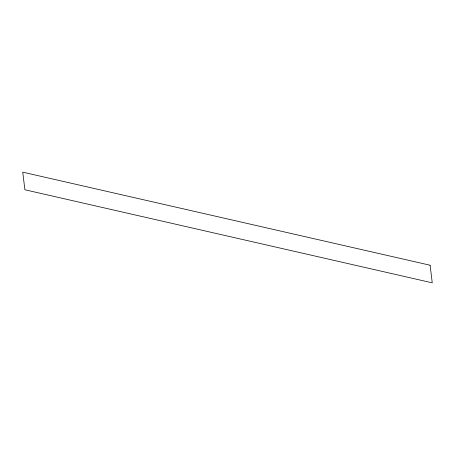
<?xml version="1.0" encoding="UTF-8"?>
<svg xmlns="http://www.w3.org/2000/svg" width="455" height="455" viewBox="0 0 455 455"><rect width="100%" height="100%" fill="white"/><g stroke="black" fill="none" stroke-linecap="round" stroke-linejoin="round"><path stroke-width="0.68" d="M430.106 265.231L22.75 172.166L24.894 189.769L432.25 282.834L430.106 265.231"/></g></svg>
